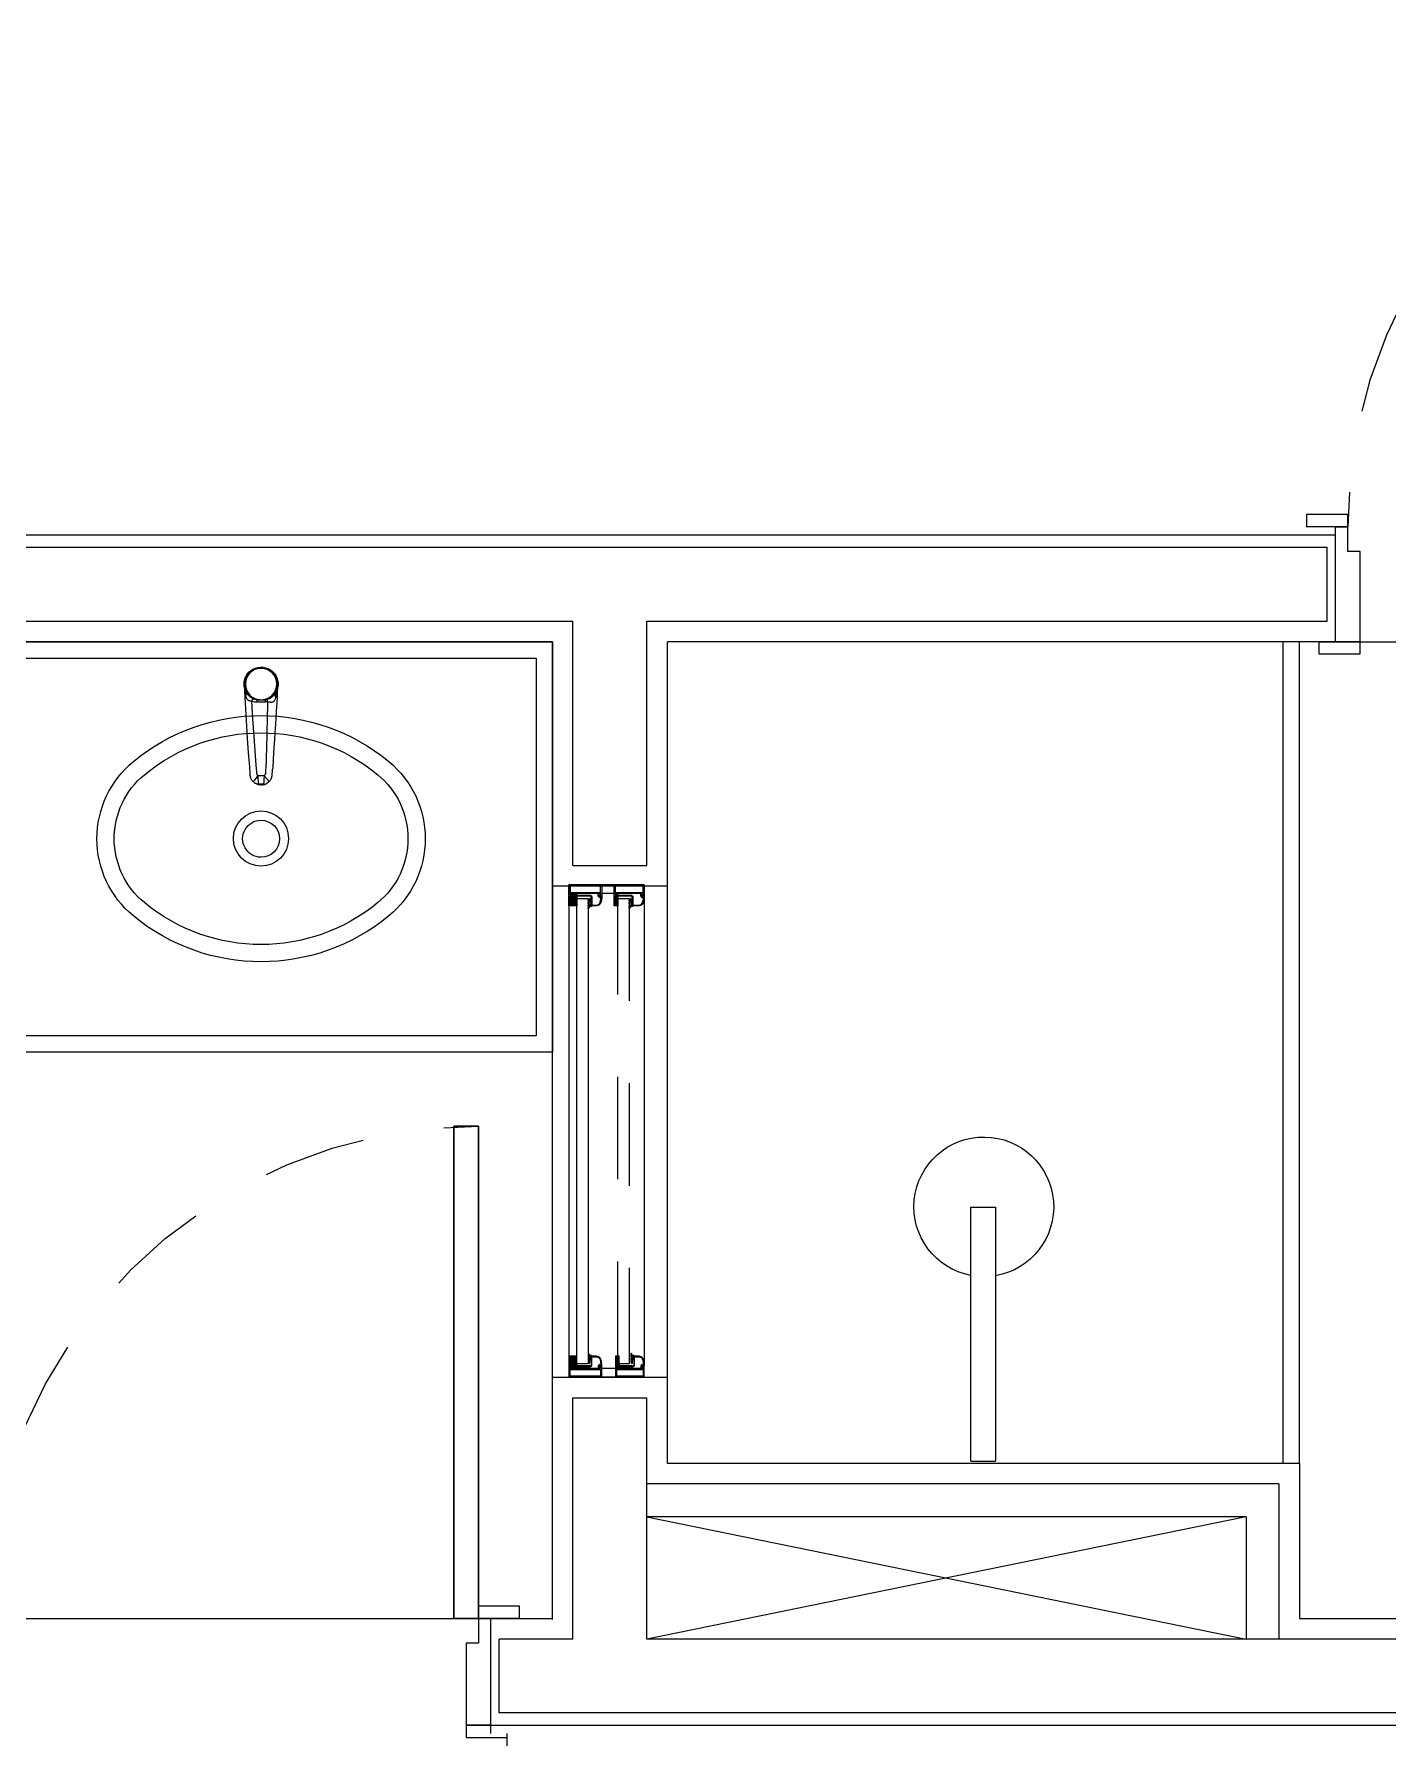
# Model space of a CAD drawing. Header units: millimetres. Extents: x 188.6 to 263.2, y 40.1 to 120.1.
# Drawn here: x 208.372 to 210.021, y 64.259 to 66.344 of the extents above; entities that cross this region are included whole.
import ezdxf

# ---------------------------------------------------------------- set-up
doc = ezdxf.new("R2010")
doc.units = ezdxf.units.MM
doc.linetypes.add('XREF-TIPO$0$HIDDEN', pattern=[0.375, 0.25, -0.125])
doc.linetypes.add('XREF-TIPO$0$HIDDEN2', pattern=[0.1875, 0.125, -0.0625])
doc.layers.add('ARQ', color=8, linetype='Continuous')

# ---------------------------------------------------------------- blocks, each defined once
blk = doc.blocks.new('XREF-TIPO$0$L59_p')
at = {"color": 252}
blk.add_lwpolyline([(0.1556, 0.0941, 0.358974), (-0.1556, 0.0941, 0.471698), (-0.1556, -0.0941, 0.358974), (0.1556, -0.0941, 0.471698)], format="xyb", close=True, dxfattribs=at)
for points in [[(0.1422, 0.0779, 0.358974), (-0.1422, 0.0779, 0.471698), (-0.1422, -0.0779, 0.358974), (0.1422, -0.0779, 0.471698)], [(0, 0.0225, 1), (0, -0.0225, 1)]]:
    blk.add_lwpolyline(points, format="xyb", close=True)
blk.add_lwpolyline([(0.0335, 0, 336.274616), (0.0335, -0.0004)], format="xyb")
blk = doc.blocks.new('XREF-TIPO$0$1198c35_p')
for p, q in [((-0.0114, 0.0111), (-0.0114, 0.0115)), ((-0.0114, 0.0111), (-0.0114, 0.0111)), ((0.0297, 0.0128), (0.0297, 0.0128)), ((0.0297, 0.0126), (0.0297, 0.0127)), ((0.004, -0.0054), (0.004, -0.0073)), ((0.004, -0.0054), (0.0141, -0.0054)), ((0.0141, -0.0073), (0.004, -0.0073)), ((0.0141, -0.0054), (0.0141, -0.0073)), ((0.0054, -0.0974), (0.0128, -0.0974)), ((0.0226, -0.0968), (0.0226, -0.097)), ((0.0061, -0.1075), (0.0121, -0.1075))]:
    blk.add_line(p, q)
for points in [[(-0.0077, -0.0516, 0), (-0.0078, -0.0508, 0), (-0.0078, -0.0496, 0), (-0.0079, -0.0488, 0), (-0.008, -0.0479, 0), (-0.008, -0.0476, 0), (-0.008, -0.0474, 0), (-0.008, -0.0471, 0), (-0.008, -0.0468, 0), (-0.008, -0.0466, 0), (-0.0081, -0.0463, 0), (-0.0082, -0.0435, 0), (-0.0084, -0.0409, 0), (-0.0086, -0.0384, 0), (-0.0087, -0.0361, 0), (-0.0088, -0.0347, 0), (-0.0089, -0.033, 0), (-0.009, -0.0313, 0), (-0.0091, -0.0297, 0), (-0.0092, -0.0281, 0), (-0.0094, -0.0246, 0), (-0.0096, -0.0211, 0), (-0.0098, -0.0177, 0), (-0.01, -0.0141, 0), (-0.0104, -0.0076, 0), (-0.0108, -0.0012, 0), (-0.0111, 0.005, 0), (-0.0114, 0.0111, 0)], [(-0.0088, -0.0025, 0), (-0.0096, 0.0002, 0), (-0.0102, 0.003, 0), (-0.0109, 0.0065, 0), (-0.0112, 0.0086, 0), (-0.0113, 0.0098, 0), (-0.0114, 0.0105, 0), (-0.0114, 0.0108, 0), (-0.0114, 0.0108, 0), (-0.0114, 0.0109, 0), (-0.0114, 0.011, 0), (-0.0114, 0.011, 0), (-0.0114, 0.0111, 0), (-0.0114, 0.0111, 0), (-0.0114, 0.0111, 0), (-0.0114, 0.0111, 0), (-0.0114, 0.0111, 0), (-0.0114, 0.0111, 0)], [(-0.0086, 0.0036, 0), (-0.0081, 0.0025, 0), (-0.0079, 0.0012, 0), (-0.008, -0.0002, 0), (-0.0084, -0.0016, 0), (-0.0088, -0.0025, 0)], [(-0.0086, 0.0036, 0), (-0.0082, 0.0029, 0), (-0.0075, 0.0019, 0), (-0.0067, 0.001, 0), (-0.0058, 0, 0), (-0.0047, -0.0009, 0), (-0.0035, -0.0019, 0), (-0.0023, -0.0027, 0), (-0.0014, -0.0033, 0), (-0.0005, -0.0037, 0), (0.0005, -0.0042, 0), (0.0014, -0.0046, 0)], [(0.0194, -0.0033, 0), (0.0205, -0.0026, 0), (0.022, -0.0016, 0), (0.0233, -0.0004, 0), (0.0242, 0.0004, 0), (0.0251, 0.0013, 0), (0.0257, 0.0022, 0), (0.0264, 0.0031, 0), (0.027, 0.0042, 0), (0.0277, 0.0053, 0)], [(0.0279, 0.0002, 0), (0.0277, -0.0007, 0), (0.0274, -0.0016, 0), (0.0271, -0.0024, 0), (0.0267, -0.0032, 0), (0.0264, -0.0037, 0), (0.026, -0.0042, 0), (0.0258, -0.0045, 0), (0.0255, -0.0047, 0), (0.0252, -0.005, 0), (0.0248, -0.0052, 0), (0.0244, -0.0054, 0), (0.0242, -0.0055, 0), (0.0239, -0.0056, 0), (0.0236, -0.0057, 0), (0.0232, -0.0058, 0), (0.0227, -0.0059, 0), (0.0221, -0.006, 0), (0.0217, -0.006, 0), (0.0213, -0.0061, 0), (0.0209, -0.0062, 0), (0.0208, -0.0063, 0), (0.0206, -0.0063, 0), (0.0204, -0.0064, 0), (0.0203, -0.0065, 0)], [(0.0297, 0.0125, 0), (0.0285, -0.0088, 0), (0.0273, -0.0301, 0), (0.0259, -0.0514, 0), (0.0247, -0.0689, 0), (0.0234, -0.0865, 0), (0.0227, -0.0952, 0), (0.0226, -0.0962, 0), (0.0226, -0.0966, 0), (0.0226, -0.0968, 0)], [(0.0277, 0.0053, 0), (0.0273, 0.0042, 0), (0.0272, 0.0029, 0), (0.0274, 0.0015, 0), (0.0279, 0.0002, 0)], [(0.0297, 0.0125, 0), (0.0297, 0.0125, 0), (0.0297, 0.0125, 0), (0.0297, 0.0125, 0), (0.0297, 0.0125, 0), (0.0297, 0.0125, 0), (0.0297, 0.0125, 0), (0.0297, 0.0125, 0), (0.0297, 0.0124, 0), (0.0297, 0.0124, 0), (0.0297, 0.0123, 0), (0.0296, 0.0123, 0), (0.0296, 0.0121, 0), (0.0296, 0.0112, 0), (0.0295, 0.0103, 0), (0.0291, 0.0066, 0), (0.0285, 0.0029, 0), (0.0279, 0.0002, 0)], [(0.0011, -0.0071, 0), (0.0011, -0.0071, 0), (0.001, -0.0071, 0), (0.0008, -0.0071, 0), (0.0006, -0.0071, 0), (0.0003, -0.0071, 0), (0, -0.0071, 0), (-0.0008, -0.0073, 0), (-0.0016, -0.0074, 0), (-0.0021, -0.0075, 0), (-0.0027, -0.0075, 0), (-0.003, -0.0076, 0), (-0.0034, -0.0076, 0), (-0.0037, -0.0076, 0), (-0.004, -0.0075, 0), (-0.0042, -0.0075, 0), (-0.0045, -0.0074, 0), (-0.0048, -0.0074, 0), (-0.0051, -0.0073, 0), (-0.0055, -0.0071, 0), (-0.0059, -0.0069, 0), (-0.0061, -0.0067, 0), (-0.0064, -0.0066, 0), (-0.0067, -0.0062, 0), (-0.0071, -0.0059, 0), (-0.0074, -0.0055, 0), (-0.0077, -0.0051, 0), (-0.008, -0.0044, 0), (-0.0084, -0.0037, 0), (-0.0086, -0.0031, 0), (-0.0088, -0.0025, 0)], [(0.0011, -0.0071, 0), (0.0012, -0.0103, 0), (0.0013, -0.0136, 0), (0.0014, -0.0172, 0), (0.0015, -0.021, 0), (0.0016, -0.0245, 0), (0.0017, -0.0281, 0), (0.0017, -0.0293, 0), (0.0017, -0.0303, 0), (0.0017, -0.0312, 0), (0.0017, -0.0322, 0), (0.0018, -0.0332, 0), (0.0019, -0.0389, 0), (0.002, -0.0445, 0), (0.002, -0.0456, 0), (0.002, -0.0467, 0), (0.002, -0.0478, 0), (0.0021, -0.049, 0), (0.0021, -0.0501, 0), (0.0021, -0.0512, 0), (0.0021, -0.0523, 0), (0.0022, -0.0534, 0), (0.0023, -0.0572, 0), (0.0024, -0.0609, 0), (0.0025, -0.0645, 0), (0.0026, -0.0679, 0), (0.0027, -0.0708, 0), (0.0028, -0.0735, 0), (0.0028, -0.0742, 0), (0.0028, -0.0749, 0), (0.0029, -0.0756, 0), (0.0029, -0.0763, 0), (0.0029, -0.077, 0), (0.0029, -0.0777, 0), (0.003, -0.0798, 0), (0.0031, -0.0818, 0), (0.0032, -0.0839, 0), (0.0033, -0.0859, 0), (0.0035, -0.0879, 0), (0.0036, -0.0898, 0), (0.0036, -0.0902, 0), (0.0036, -0.0906, 0), (0.0036, -0.091, 0), (0.0037, -0.0914, 0), (0.0037, -0.0917, 0), (0.0037, -0.0921, 0), (0.0037, -0.0925, 0), (0.0038, -0.0929, 0), (0.0038, -0.0933, 0), (0.0038, -0.0936, 0), (0.0038, -0.0939, 0), (0.0039, -0.0942, 0), (0.0039, -0.0944, 0), (0.0039, -0.0946, 0), (0.0039, -0.0948, 0), (0.004, -0.095, 0), (0.004, -0.0952, 0), (0.0041, -0.0953, 0), (0.0041, -0.0955, 0), (0.0042, -0.0956, 0), (0.0043, -0.096, 0), (0.0045, -0.0963, 0), (0.0047, -0.0966, 0), (0.0049, -0.0969, 0), (0.0051, -0.0971, 0), (0.0054, -0.0974, 0)], [(0.0128, -0.0974, 0), (0.0131, -0.0971, 0), (0.0134, -0.0967, 0), (0.0136, -0.0964, 0), (0.0138, -0.096, 0), (0.014, -0.0957, 0), (0.0141, -0.0954, 0), (0.0143, -0.0948, 0), (0.0144, -0.0943, 0), (0.0144, -0.0937, 0), (0.0144, -0.0931, 0), (0.0151, -0.0844, 0), (0.0164, -0.0669, 0), (0.0176, -0.0494, 0), (0.019, -0.028, 0), (0.0203, -0.0065, 0)], [(0.0203, -0.0065, 0), (0.0188, -0.0069, 0), (0.0173, -0.0071, 0), (0.0157, -0.0072, 0), (0.0141, -0.0073, 0)], [(0.0194, -0.0033, 0), (0.0199, -0.0051, 0), (0.0203, -0.0065, 0)], [(-0.0058, -0.0785, 0), (-0.0059, -0.0776, 0), (-0.0059, -0.0772, 0), (-0.006, -0.0767, 0), (-0.006, -0.0762, 0), (-0.006, -0.0756, 0), (-0.0061, -0.0751, 0), (-0.0061, -0.0748, 0), (-0.0061, -0.0745, 0), (-0.0061, -0.0742, 0), (-0.0063, -0.0726, 0), (-0.0064, -0.0709, 0), (-0.0065, -0.0691, 0), (-0.0066, -0.0672, 0), (-0.0068, -0.0652, 0), (-0.0069, -0.0632, 0), (-0.007, -0.0614, 0), (-0.0072, -0.0597, 0), (-0.0073, -0.0579, 0), (-0.0074, -0.0561, 0), (-0.0074, -0.0556, 0), (-0.0075, -0.0551, 0), (-0.0075, -0.0549, 0), (-0.0075, -0.0548, 0), (-0.0075, -0.0547, 0), (-0.0075, -0.0544, 0), (-0.0076, -0.054, 0), (-0.0076, -0.0534, 0), (-0.0076, -0.0527, 0), (-0.0077, -0.0518, 0), (-0.0077, -0.0516, 0)], [(-0.0039, -0.0992, 0), (-0.004, -0.0989, 0), (-0.0041, -0.0984, 0), (-0.0042, -0.0979, 0), (-0.0043, -0.0976, 0), (-0.0043, -0.0975, 0), (-0.0043, -0.0975, 0), (-0.0043, -0.0975, 0), (-0.0043, -0.0974, 0), (-0.0043, -0.0974, 0), (-0.0043, -0.0974, 0), (-0.0043, -0.0974, 0), (-0.0043, -0.0974, 0), (-0.0043, -0.0974, 0), (-0.0043, -0.0974, 0), (-0.0043, -0.0974, 0), (-0.0045, -0.0962, 0), (-0.0045, -0.0954, 0), (-0.0046, -0.0947, 0), (-0.0046, -0.0939, 0), (-0.0047, -0.0932, 0), (-0.0048, -0.0925, 0), (-0.0048, -0.0918, 0), (-0.0049, -0.0913, 0), (-0.0049, -0.0907, 0), (-0.0049, -0.0902, 0), (-0.005, -0.0897, 0)], [(-0.0002, -0.1049, 0), (-0.001, -0.1041, 0), (-0.0018, -0.1032, 0), (-0.0024, -0.1023, 0), (-0.003, -0.1014, 0), (-0.0033, -0.1007, 0), (-0.0036, -0.1001, 0), (-0.0038, -0.0994, 0), (-0.0039, -0.0992, 0)], [(0.0054, -0.0974, 0), (0.005, -0.0977, 0), (0.0047, -0.0981, 0), (0.0043, -0.0985, 0), (0.0039, -0.099, 0), (0.0035, -0.0994, 0), (0.0032, -0.0998, 0), (0.0028, -0.1003, 0), (0.0024, -0.1007, 0), (0.0021, -0.1011, 0), (0.0017, -0.1015, 0), (0.0014, -0.1019, 0), (0.0011, -0.1023, 0), (0.0009, -0.1027, 0), (0.0006, -0.103, 0), (0.0004, -0.1034, 0), (0.0002, -0.1036, 0), (0.0001, -0.1039, 0), (-0.0001, -0.1041, 0), (-0.0002, -0.1043, 0), (-0.0002, -0.1045, 0), (-0.0003, -0.1046, 0), (-0.0003, -0.1048, 0), (-0.0003, -0.1048, 0), (-0.0002, -0.1049, 0)], [(0.0054, -0.0974, 0), (0.0054, -0.0981, 0), (0.0055, -0.0988, 0), (0.0055, -0.0996, 0), (0.0056, -0.1003, 0), (0.0056, -0.101, 0), (0.0057, -0.1016, 0), (0.0057, -0.1023, 0), (0.0057, -0.103, 0), (0.0058, -0.1036, 0), (0.0058, -0.1042, 0), (0.0059, -0.1046, 0), (0.0059, -0.105, 0), (0.0059, -0.1054, 0), (0.0059, -0.1058, 0), (0.006, -0.1063, 0), (0.006, -0.1066, 0), (0.006, -0.1069, 0), (0.0061, -0.1072, 0), (0.0061, -0.1074, 0), (0.0061, -0.1075, 0)], [(0.0121, -0.1075, 0), (0.0121, -0.1074, 0), (0.0121, -0.1072, 0), (0.0121, -0.107, 0), (0.0121, -0.1068, 0), (0.0122, -0.1065, 0), (0.0122, -0.1061, 0), (0.0122, -0.1057, 0), (0.0123, -0.1052, 0), (0.0123, -0.1047, 0), (0.0123, -0.1042, 0), (0.0124, -0.1036, 0), (0.0124, -0.103, 0), (0.0125, -0.1024, 0), (0.0125, -0.102, 0), (0.0125, -0.1013, 0), (0.0126, -0.1005, 0), (0.0126, -0.0998, 0), (0.0127, -0.0991, 0), (0.0127, -0.0986, 0), (0.0127, -0.098, 0), (0.0128, -0.0974, 0)], [(0.0128, -0.0974, 0), (0.0138, -0.0984, 0), (0.0147, -0.0995, 0), (0.0156, -0.1005, 0), (0.0164, -0.1015, 0), (0.0171, -0.1025, 0), (0.0177, -0.1033, 0), (0.0181, -0.1039, 0), (0.0183, -0.1044, 0), (0.0184, -0.1048, 0), (0.0184, -0.1049, 0)], [(0.0222, -0.0989, 0), (0.0222, -0.0989, 0), (0.0219, -0.0997, 0), (0.0215, -0.1006, 0), (0.0211, -0.1014, 0), (0.0206, -0.1024, 0), (0.0199, -0.1033, 0), (0.0192, -0.1041, 0), (0.0184, -0.1049, 0)], [(0.0226, -0.097, 0), (0.0226, -0.097, 0), (0.0225, -0.0975, 0), (0.0224, -0.0979, 0), (0.0223, -0.0984, 0), (0.0222, -0.0989, 0), (0.0222, -0.0989, 0)], [(0.0061, -0.1075, 0), (0.0047, -0.1075, 0), (0.0033, -0.1071, 0), (0.0021, -0.1066, 0), (0.0015, -0.1063, 0)], [(0.0059, -0.1082, 0), (0.0056, -0.1081, 0), (0.005, -0.1079, 0), (0.0045, -0.1078, 0), (0.004, -0.1076, 0), (0.0036, -0.1074, 0), (0.003, -0.1071, 0), (0.0025, -0.1069, 0), (0.0021, -0.1066, 0)], [(0.0061, -0.1075, 0), (0.0064, -0.1077, 0), (0.0069, -0.1079, 0), (0.0072, -0.1081, 0), (0.0074, -0.1081, 0), (0.0077, -0.1082, 0), (0.0078, -0.1082, 0), (0.0079, -0.1083, 0), (0.008, -0.1083, 0), (0.0081, -0.1083, 0)], [(0.0081, -0.1083, 0), (0.0071, -0.1083, 0), (0.007, -0.1083, 0)], [(0.007, -0.1083, 0), (0.008, -0.1084, 0), (0.0088, -0.1085, 0), (0.0095, -0.1084, 0), (0.0103, -0.1084, 0), (0.011, -0.1084, 0)], [(0.0081, -0.1083, 0), (0.0082, -0.1083, 0), (0.0084, -0.1084, 0), (0.0085, -0.1084, 0), (0.0086, -0.1084, 0), (0.0087, -0.1084, 0), (0.0088, -0.1084, 0), (0.0089, -0.1084, 0), (0.0089, -0.1084, 0), (0.0089, -0.1084, 0), (0.009, -0.1084, 0), (0.009, -0.1084, 0), (0.0091, -0.1084, 0), (0.0091, -0.1084, 0), (0.0092, -0.1084, 0), (0.0092, -0.1084, 0), (0.0093, -0.1084, 0), (0.0094, -0.1084, 0), (0.0095, -0.1084, 0), (0.0096, -0.1084, 0), (0.0098, -0.1083, 0), (0.0101, -0.1083, 0)], [(0.0101, -0.1083, 0), (0.0102, -0.1083, 0), (0.0103, -0.1082, 0), (0.0104, -0.1082, 0), (0.0107, -0.1082, 0), (0.0109, -0.1081, 0), (0.0111, -0.108, 0), (0.0114, -0.1079, 0), (0.0116, -0.1078, 0), (0.0121, -0.1075, 0)], [(0.011, -0.1084, 0), (0.0101, -0.1083, 0)], [(0.0121, -0.1075, 0), (0.0135, -0.1075, 0), (0.0148, -0.1071, 0), (0.0161, -0.1066, 0), (0.0166, -0.1063, 0)], [(0.0184, -0.1049, 0), (0.018, -0.1053, 0), (0.0176, -0.1056, 0), (0.0172, -0.1059, 0), (0.0171, -0.106, 0), (0.017, -0.1061, 0), (0.0169, -0.1061, 0), (0.0168, -0.1062, 0), (0.0167, -0.1062, 0), (0.0167, -0.1062, 0), (0.0166, -0.1063, 0), (0.0166, -0.1063, 0), (0.0166, -0.1063, 0), (0.0166, -0.1063, 0)]]:
    blk.add_polyline3d(points)
blk.add_circle((0.0091, 0.0144), 0.0191)
for centre, radius, start, end in [((0.0091, 0.0144), 0.0207, 0, 211.2083), ((0.0091, 0.0144), 0.0204, 284.4666, 255.5334), ((0.0091, 0.0144), 0.0195, 0, 180), ((0.0091, 0.0144), 0.0195, 180, 0), ((0.0091, 0.0144), 0.0195, 180, 270), ((0.0091, 0.0144), 0.0195, 270, 0), ((0.0091, 0.0144), 0.0207, 334.1045, 0), ((-0.568, 0.0551), 0.5726, 353.7595, 354.015), ((0.0039, 0.0193), 0.0265, 264.0406, 270.134), ((0.009, 0.0145), 0.0205, 248.4737, 255.9324), ((0.0092, 0.0145), 0.0205, 284.0619, 300.0027), ((3.0095, 0.1438), 3.0235, 184.2155, 184.4292), ((0.0089, -0.095), 0.0135, 227.2407, 236.8896), ((0.0083, -0.0975), 0.0109, 257.2283, 263.0963), ((0.0098, -0.0976), 0.0109, 276.4456, 282.3614), ((0.0092, -0.0949), 0.0136, 282.4001, 303.0332)]:
    blk.add_arc(centre, radius, start, end)
blk = doc.blocks.new('XREF-TIPO$0$A$C2D591F4F')
at = {"color": 0}
blk.add_blockref('XREF-TIPO$0$L59_p', (0.2, 0.209), dxfattribs=at)
at = {"color": 0, "rotation": 180}
blk.add_blockref('XREF-TIPO$0$1198c35_p', (0.2091, 0.035), dxfattribs=at)
blk = doc.blocks.new('XREF-TIPO$0$A$C281A5909')
at = {"color": 0}
for p, q in [((0.05, 0.755), (0.08, 0.755)), ((0.05, 0.155), (0.05, 0.755)), ((0.08, 0.755), (0.05, 0.755)), ((0.05, 0.755), (0.05, 0.155)), ((0.08, 0.755), (0.08, 0.155)), ((0.08, 0.155), (0.08, 0.755)), ((0.035, 0.015), (0.035, 0.155)), ((0.08, 0.155), (0.05, 0.155)), ((0.05, 0.155), (0.08, 0.155)), ((0.65, 0.155), (0.08, 0.155)), ((0.665, 0.025), (0.665, 0.155))]:
    blk.add_line(p, q, dxfattribs=at)
at = {"color": 0, "lineweight": 13}
for p, q in [((0, 0.155), (0, 0.17)), ((0, 0.17), (0.05, 0.17)), ((0.65, 0.155), (0.65, 0.17)), ((0.65, 0.17), (0.7, 0.17)), ((0.7, 0.17), (0.7, 0.155)), ((0, 0.155), (0.05, 0.155)), ((0.05, 0.155), (0.035, 0.155)), ((0.05, 0.155), (0.05, 0.125)), ((0.665, 0.155), (0.65, 0.155)), ((0.65, 0.125), (0.65, 0.155)), ((0.65, 0.155), (0.7, 0.155)), ((0.05, 0.125), (0.065, 0.125)), ((0.065, 0.125), (0.065, 0.025)), ((0.635, 0.025), (0.635, 0.125)), ((0.635, 0.125), (0.65, 0.125)), ((0.065, 0.025), (0.015, 0.025)), ((0.035, 0.025), (0.065, 0.025)), ((0.065, 0.025), (0.065, 0.01)), ((0.635, 0.025), (0.665, 0.025)), ((0.635, 0.01), (0.635, 0.025)), ((0.685, 0.025), (0.635, 0.025)), ((0.685, 0.025), (0.685, 0.01)), ((0.015, 0), (0.015, 0.015)), ((0.065, 0.01), (0.015, 0.01)), ((0.685, 0.01), (0.635, 0.01))]:
    blk.add_line(p, q, dxfattribs=at)
at = {"color": 0, "linetype": 'XREF-TIPO$0$HIDDEN2'}
blk.add_arc((0.05, 0.155), 0.6, 0, 90, dxfattribs=at)
blk = doc.blocks.new('XREF-TIPO$0$CHUVEIRO')
at = {"color": 0}
for p, q in [((216.39, 104.5817), (216.39, 104.8912)), ((216.39, 104.8912), (216.42, 104.8912)), ((216.42, 104.8912), (216.42, 104.5817)), ((216.39, 104.5817), (216.42, 104.5817))]:
    blk.add_line(p, q, dxfattribs=at)
at = {"color": 0, "extrusion": (0, 0, -1)}
blk.add_ellipse((216.4058, 104.8916), major_axis=(-0.0851, 0), ratio=1, start_param=4.898771, end_param=10.827741, dxfattribs=at)
blk = doc.blocks.new('XREF-TIPO$0$Z$W@#1289')
h = blk.add_hatch()
h.set_pattern_fill('ANSI31', color=0, scale=0.0003, style=0)
h.paths.add_polyline_path([(-0.0352, 0.0907), (-0.0242, 0.0907), (-0.0242, 0.0824), (-0.0334, 0.0824), (-0.0352, 0.0824)])
h = blk.add_hatch()
h.set_pattern_fill('ANSI31', color=0, scale=0.0003, style=0)
h.paths.add_polyline_path([(0.5352, 0.0824), (0.5352, 0.0907), (0.5242, 0.0907), (0.5242, 0.0824)])
h = blk.add_hatch()
h.set_pattern_fill('ANSI31', color=0, scale=0.0003, style=0)
h.paths.add_polyline_path([(-0.0352, 0.0324), (-0.0352, 0.0357), (-0.0242, 0.0357), (-0.0242, 0.0324), (-0.0255, 0.0324)])
h = blk.add_hatch()
h.set_pattern_fill('ANSI31', color=0, scale=0.0003, style=0)
h.paths.add_polyline_path([(0.5242, 0.0305), (0.5242, 0.0338), (0.5352, 0.0338), (0.5352, 0.0305), (0.5338, 0.0305)])
at = {"color": 0}
for p, q in [((-0.05, 0), (-0.05, 0.0919)), ((-0.0242, 0.0919), (0.5242, 0.0919)), ((-0.0392, 0.0369), (-0.0392, 0.0519)), ((0.5392, 0.035), (0.5392, 0.0519)), ((0.55, 0.035), (0.55, 0.0519)), ((-0.0392, 0), (-0.0392, 0.0353)), ((-0.0392, 0), (0.5356, 0))]:
    blk.add_line(p, q, dxfattribs=at)
for points in [[(-0.0242, 0.0919), (-0.05, 0.0919), (-0.05, 0.0519), (-0.0356, 0.0519, 0.446841), (-0.0352, 0.0523), (-0.0352, 0.0526, 0.480957), (-0.0357, 0.0531), (-0.0362, 0.0531), (-0.0362, 0.0547, 0.329606), (-0.0365, 0.0551), (-0.0367, 0.0552), (-0.0371, 0.0552), (-0.0373, 0.0549), (-0.0373, 0.0535, -0.409991), (-0.0377, 0.0531), (-0.0388, 0.0531, -0.414214), (-0.0392, 0.0535), (-0.0392, 0.0903, -0.414214), (-0.0388, 0.0907), (-0.0377, 0.0907, -0.414214), (-0.0373, 0.0903), (-0.0373, 0.0833, 0.414214), (-0.0369, 0.0829), (-0.0366, 0.0829, 0.414214), (-0.0362, 0.0833), (-0.0362, 0.0903, -0.414214), (-0.0358, 0.0907), (-0.0242, 0.0907), (-0.0242, 0.0919)], [(0.5242, 0.0919), (0.55, 0.0919), (0.55, 0.0519), (0.5356, 0.0519, -0.446841), (0.5352, 0.0523), (0.5352, 0.0526, -0.480957), (0.5357, 0.0531), (0.5362, 0.0531), (0.5362, 0.0547, -0.329606), (0.5365, 0.0551), (0.5367, 0.0552), (0.5371, 0.0552), (0.5373, 0.0549), (0.5373, 0.0535, 0.409991), (0.5377, 0.0531), (0.5388, 0.0531, 0.414214), (0.5392, 0.0535), (0.5392, 0.0903, 0.414214), (0.5388, 0.0907), (0.5377, 0.0907, 0.414214), (0.5373, 0.0903), (0.5373, 0.0833, -0.414214), (0.5369, 0.0829), (0.5366, 0.0829, -0.414214), (0.5362, 0.0833), (0.5362, 0.0903, 0.414214), (0.5358, 0.0907), (0.5242, 0.0907), (0.5242, 0.0919)], [(-0.0242, 0.0369), (-0.05, 0.0369), (-0.05, 0), (-0.0356, 0, 0.446841), (-0.0352, 0.0004), (-0.0352, 0.0007, 0.480957), (-0.0357, 0.0012), (-0.0362, 0.0012), (-0.0362, 0.0028, 0.329606), (-0.0365, 0.0032), (-0.0367, 0.0033), (-0.0371, 0.0033), (-0.0373, 0.003), (-0.0373, 0.0016, -0.409991), (-0.0377, 0.0012), (-0.0388, 0.0012, -0.414214), (-0.0392, 0.0016), (-0.0392, 0.0353, -0.414214), (-0.0388, 0.0357), (-0.0377, 0.0357, -0.414214), (-0.0373, 0.0353), (-0.0373, 0.0333, 0.414214), (-0.0369, 0.0329), (-0.0366, 0.0329, 0.414214), (-0.0362, 0.0333), (-0.0362, 0.0353, -0.414214), (-0.0358, 0.0357), (-0.0242, 0.0357), (-0.0242, 0.0369)], [(0.5242, 0.035), (0.55, 0.035), (0.55, 0), (0.5356, 0, -0.446841), (0.5352, 0.0004), (0.5352, 0.0007, -0.480957), (0.5357, 0.0012), (0.5362, 0.0012), (0.5362, 0.0028, -0.329606), (0.5365, 0.0032), (0.5367, 0.0033), (0.5371, 0.0033), (0.5373, 0.003), (0.5373, 0.0016, 0.409991), (0.5377, 0.0012), (0.5388, 0.0012, 0.414214), (0.5392, 0.0016), (0.5392, 0.0334, 0.414214), (0.5388, 0.0338), (0.5377, 0.0338, 0.414214), (0.5373, 0.0334), (0.5373, 0.0314, -0.414214), (0.5369, 0.031), (0.5366, 0.031, -0.414214), (0.5362, 0.0314), (0.5362, 0.0334, 0.414214), (0.5358, 0.0338), (0.5242, 0.0338), (0.5242, 0.035)]]:
    blk.add_lwpolyline(points, format="xyb", dxfattribs=at)
for points in [[(-0.0489, 0.0907), (-0.0403, 0.0907), (-0.0403, 0.0532), (-0.0489, 0.0532), (-0.0489, 0.0907)], [(-0.0486, 0.0904), (-0.0406, 0.0904), (-0.0406, 0.0535), (-0.0486, 0.0535)], [(-0.0242, 0.0907), (-0.0352, 0.0907), (-0.0352, 0.0824), (-0.0242, 0.0824)], [(0.5242, 0.0907), (0.5352, 0.0907), (0.5352, 0.0824), (0.5242, 0.0824)], [(0.5489, 0.0907), (0.5403, 0.0907), (0.5403, 0.0532), (0.5489, 0.0532), (0.5489, 0.0907)], [(0.5486, 0.0904), (0.5406, 0.0904), (0.5406, 0.0535), (0.5486, 0.0535)], [(-0.0334, 0.0684), (0.5338, 0.0684), (0.5338, 0.0824), (-0.0334, 0.0824)], [(-0.0489, 0.0357), (-0.0403, 0.0357), (-0.0403, 0.0013), (-0.0489, 0.0013), (-0.0489, 0.0357)], [(-0.0486, 0.0354), (-0.0406, 0.0354), (-0.0406, 0.0016), (-0.0486, 0.0016)], [(-0.0242, 0.0357), (-0.0352, 0.0357), (-0.0352, 0.0324), (-0.0242, 0.0324)], [(0.5242, 0.0338), (0.5352, 0.0338), (0.5352, 0.0305), (0.5242, 0.0305)], [(0.5489, 0.0338), (0.5403, 0.0338), (0.5403, 0.0013), (0.5489, 0.0013), (0.5489, 0.0338)], [(0.5486, 0.0335), (0.5406, 0.0335), (0.5406, 0.0016), (0.5486, 0.0016)]]:
    blk.add_lwpolyline(points, close=True, dxfattribs=at)
for points in [[(-0.0242, 0.0581), (-0.0242, 0.0654), (-0.0243, 0.0656), (-0.0246, 0.0658), (-0.0248, 0.0658), (-0.0251, 0.0656), (-0.0252, 0.0654), (-0.0252, 0.0648), (-0.0352, 0.0648), (-0.0359, 0.065), (-0.0362, 0.0658), (-0.0362, 0.0818), (-0.0365, 0.0825), (-0.0376, 0.0829), (-0.0378, 0.0834), (-0.0375, 0.0835), (-0.0374, 0.0838), (-0.0376, 0.0892), (-0.038, 0.0894), (-0.0383, 0.0894), (-0.0387, 0.0892), (-0.0388, 0.0839), (-0.0388, 0.0834), (-0.0383, 0.0822), (-0.0372, 0.0818), (-0.0372, 0.0658), (-0.0366, 0.0643), (-0.0352, 0.0638), (-0.0256, 0.0638), (-0.0253, 0.0636), (-0.0252, 0.0634), (-0.0252, 0.0581), (-0.0259, 0.0558), (-0.0276, 0.0544), (-0.0307, 0.0534), (-0.0338, 0.0529), (-0.0341, 0.053), (-0.0342, 0.0533), (-0.0342, 0.0539), (-0.0345, 0.0548), (-0.0352, 0.0556), (-0.0361, 0.0561), (-0.0364, 0.0562), (-0.0366, 0.0563), (-0.0384, 0.0563), (-0.0387, 0.0561), (-0.0388, 0.0557), (-0.0386, 0.0554), (-0.0378, 0.055), (-0.0376, 0.055), (-0.0374, 0.055), (-0.037, 0.0553), (-0.0366, 0.0553), (-0.0358, 0.0548), (-0.0356, 0.0545), (-0.0356, 0.0542), (-0.0362, 0.0539), (-0.0362, 0.0536), (-0.0361, 0.0534), (-0.0358, 0.0533), (-0.0352, 0.0533), (-0.0352, 0.0523), (-0.0351, 0.052), (-0.0348, 0.0519), (-0.0309, 0.0523), (-0.0272, 0.0535), (-0.025, 0.0553), (-0.0242, 0.0581)], [(0.5242, 0.0581), (0.5242, 0.0654), (0.5243, 0.0656), (0.5246, 0.0658), (0.5248, 0.0658), (0.5251, 0.0656), (0.5252, 0.0654), (0.5252, 0.0648), (0.5352, 0.0648), (0.5359, 0.065), (0.5362, 0.0658), (0.5362, 0.0818), (0.5365, 0.0825), (0.5376, 0.0829), (0.5378, 0.0834), (0.5375, 0.0835), (0.5374, 0.0838), (0.5376, 0.0892), (0.538, 0.0894), (0.5383, 0.0894), (0.5387, 0.0892), (0.5388, 0.0839), (0.5388, 0.0834), (0.5383, 0.0822), (0.5372, 0.0818), (0.5372, 0.0658), (0.5366, 0.0643), (0.5352, 0.0638), (0.5256, 0.0638), (0.5253, 0.0636), (0.5252, 0.0634), (0.5252, 0.0581), (0.5259, 0.0558), (0.5276, 0.0544), (0.5307, 0.0534), (0.5338, 0.0529), (0.5341, 0.053), (0.5342, 0.0533), (0.5342, 0.0539), (0.5345, 0.0548), (0.5352, 0.0556), (0.5361, 0.0561), (0.5364, 0.0562), (0.5366, 0.0563), (0.5384, 0.0563), (0.5387, 0.0561), (0.5388, 0.0557), (0.5386, 0.0554), (0.5378, 0.055), (0.5376, 0.055), (0.5374, 0.055), (0.537, 0.0553), (0.5366, 0.0553), (0.5358, 0.0548), (0.5356, 0.0545), (0.5356, 0.0542), (0.5362, 0.0539), (0.5362, 0.0536), (0.5361, 0.0534), (0.5358, 0.0533), (0.5352, 0.0533), (0.5352, 0.0523), (0.5351, 0.052), (0.5348, 0.0519), (0.5309, 0.0523), (0.5272, 0.0535), (0.525, 0.0553), (0.5242, 0.0581)], [(-0.0316, 0.0673), (-0.031, 0.0675), (-0.0303, 0.0676), (-0.0301, 0.0677), (-0.03, 0.068), (-0.0302, 0.0683), (-0.0311, 0.0683), (-0.0321, 0.068), (-0.033, 0.0674), (-0.0331, 0.0672), (-0.0331, 0.067), (-0.0328, 0.0664), (-0.0321, 0.0662), (-0.0291, 0.0662), (-0.0289, 0.0661), (-0.0289, 0.066), (-0.0289, 0.0659), (-0.0288, 0.0658), (-0.0287, 0.0657), (-0.0259, 0.0657), (-0.0257, 0.0658), (-0.0257, 0.0659), (-0.0257, 0.066), (-0.0256, 0.0661), (-0.0255, 0.0662), (-0.0244, 0.0662), (-0.0242, 0.0662), (-0.0242, 0.066), (-0.0242, 0.0646), (-0.0241, 0.0643), (-0.0238, 0.0642), (-0.0236, 0.0643), (-0.0234, 0.0645), (-0.0229, 0.0664), (-0.0223, 0.0672), (-0.0211, 0.0676), (-0.021, 0.0678), (-0.021, 0.0682), (-0.0212, 0.0683), (-0.0224, 0.0683), (-0.0231, 0.0681), (-0.0237, 0.0674), (-0.0237, 0.0674), (-0.0239, 0.0673), (-0.0252, 0.0673), (-0.0245, 0.0675), (-0.0239, 0.0676), (-0.0236, 0.0677), (-0.0235, 0.068), (-0.0235, 0.0682), (-0.0236, 0.0683), (-0.0247, 0.0683), (-0.0257, 0.0679), (-0.0265, 0.0674), (-0.0266, 0.0673), (-0.0268, 0.0673), (-0.0286, 0.0673), (-0.0279, 0.0675), (-0.0272, 0.0676), (-0.0269, 0.0677), (-0.0268, 0.068), (-0.0269, 0.0683), (-0.0281, 0.0683), (-0.0291, 0.068), (-0.0299, 0.0674), (-0.03, 0.0673), (-0.0302, 0.0673), (-0.0316, 0.0673)], [(0.5316, 0.0673), (0.531, 0.0675), (0.5303, 0.0676), (0.5301, 0.0677), (0.53, 0.068), (0.5302, 0.0683), (0.5311, 0.0683), (0.5321, 0.068), (0.533, 0.0674), (0.5331, 0.0672), (0.5331, 0.067), (0.5328, 0.0664), (0.5321, 0.0662), (0.5291, 0.0662), (0.5289, 0.0661), (0.5289, 0.066), (0.5289, 0.0659), (0.5288, 0.0658), (0.5287, 0.0657), (0.5259, 0.0657), (0.5257, 0.0658), (0.5257, 0.0659), (0.5257, 0.066), (0.5256, 0.0661), (0.5255, 0.0662), (0.5244, 0.0662), (0.5242, 0.0662), (0.5242, 0.066), (0.5242, 0.0646), (0.5241, 0.0643), (0.5238, 0.0642), (0.5236, 0.0643), (0.5234, 0.0645), (0.5229, 0.0664), (0.5223, 0.0672), (0.5211, 0.0676), (0.521, 0.0678), (0.521, 0.0682), (0.5212, 0.0683), (0.5224, 0.0683), (0.5231, 0.0681), (0.5237, 0.0674), (0.5237, 0.0674), (0.5239, 0.0673), (0.5252, 0.0673), (0.5245, 0.0675), (0.5239, 0.0676), (0.5236, 0.0677), (0.5235, 0.068), (0.5235, 0.0682), (0.5236, 0.0683), (0.5247, 0.0683), (0.5257, 0.0679), (0.5265, 0.0674), (0.5266, 0.0673), (0.5268, 0.0673), (0.5286, 0.0673), (0.5279, 0.0675), (0.5272, 0.0676), (0.5269, 0.0677), (0.5268, 0.068), (0.5269, 0.0683), (0.5281, 0.0683), (0.5291, 0.068), (0.5299, 0.0674), (0.53, 0.0673), (0.5302, 0.0673), (0.5316, 0.0673)], [(-0.0242, 0.0062), (-0.0242, 0.0154), (-0.0243, 0.0156), (-0.0246, 0.0158), (-0.0248, 0.0158), (-0.0251, 0.0156), (-0.0252, 0.0154), (-0.0252, 0.0148), (-0.0352, 0.0148), (-0.0359, 0.015), (-0.0362, 0.0158), (-0.0362, 0.0318), (-0.0365, 0.0325), (-0.0376, 0.0329), (-0.0378, 0.0334), (-0.0375, 0.0335), (-0.0374, 0.0338), (-0.0376, 0.0342), (-0.038, 0.0344), (-0.0383, 0.0344), (-0.0387, 0.0342), (-0.0388, 0.0339), (-0.0388, 0.0334), (-0.0383, 0.0322), (-0.0372, 0.0318), (-0.0372, 0.0158), (-0.0366, 0.0143), (-0.0352, 0.0138), (-0.0256, 0.0138), (-0.0253, 0.0136), (-0.0252, 0.0134), (-0.0252, 0.0062), (-0.0259, 0.0039), (-0.0276, 0.0025), (-0.0307, 0.0015), (-0.0338, 0.001), (-0.034, 0.0011), (-0.0342, 0.0014), (-0.0342, 0.002), (-0.0345, 0.0029), (-0.0352, 0.0037), (-0.0361, 0.0042), (-0.0364, 0.0043), (-0.0366, 0.0044), (-0.0384, 0.0044), (-0.0387, 0.0042), (-0.0388, 0.0038), (-0.0386, 0.0035), (-0.0378, 0.0031), (-0.0376, 0.0031), (-0.0374, 0.0031), (-0.037, 0.0034), (-0.0366, 0.0034), (-0.0358, 0.0029), (-0.0356, 0.0026), (-0.0356, 0.0023), (-0.0362, 0.002), (-0.0362, 0.0017), (-0.0361, 0.0015), (-0.0358, 0.0013), (-0.0352, 0.0013), (-0.0352, 0.0004), (-0.0351, 0.0001), (-0.0348, 0), (-0.0309, 0.0004), (-0.0272, 0.0016), (-0.025, 0.0034), (-0.0242, 0.0062)], [(0.5242, 0.0062), (0.5242, 0.0135), (0.5243, 0.0137), (0.5246, 0.0139), (0.5248, 0.0139), (0.5251, 0.0137), (0.5252, 0.0135), (0.5252, 0.0129), (0.5352, 0.0129), (0.5359, 0.0131), (0.5362, 0.0139), (0.5362, 0.0299), (0.5365, 0.0306), (0.5376, 0.031), (0.5378, 0.0315), (0.5375, 0.0316), (0.5374, 0.0319), (0.5376, 0.0323), (0.538, 0.0325), (0.5383, 0.0325), (0.5387, 0.0323), (0.5388, 0.032), (0.5388, 0.0315), (0.5383, 0.0303), (0.5372, 0.0299), (0.5372, 0.0139), (0.5366, 0.0124), (0.5352, 0.0119), (0.5256, 0.0119), (0.5253, 0.0117), (0.5252, 0.0115), (0.5252, 0.0062), (0.5259, 0.0039), (0.5276, 0.0025), (0.5307, 0.0015), (0.5338, 0.001), (0.5341, 0.0011), (0.5342, 0.0014), (0.5342, 0.002), (0.5345, 0.0029), (0.5352, 0.0037), (0.5361, 0.0042), (0.5364, 0.0043), (0.5366, 0.0044), (0.5384, 0.0044), (0.5387, 0.0042), (0.5388, 0.0038), (0.5386, 0.0035), (0.5378, 0.0031), (0.5376, 0.0031), (0.5374, 0.0031), (0.537, 0.0034), (0.5366, 0.0034), (0.5358, 0.0029), (0.5356, 0.0026), (0.5356, 0.0023), (0.5362, 0.002), (0.5362, 0.0017), (0.5361, 0.0015), (0.5358, 0.0013), (0.5352, 0.0013), (0.5352, 0.0004), (0.5351, 0.0001), (0.5348, 0), (0.5309, 0.0004), (0.5272, 0.0016), (0.525, 0.0034), (0.5242, 0.0062)], [(-0.0316, 0.0173), (-0.031, 0.0175), (-0.0303, 0.0176), (-0.0301, 0.0177), (-0.03, 0.018), (-0.0302, 0.0183), (-0.0311, 0.0183), (-0.0321, 0.018), (-0.033, 0.0174), (-0.0331, 0.0172), (-0.0331, 0.017), (-0.0328, 0.0164), (-0.0321, 0.0162), (-0.029, 0.0162), (-0.0289, 0.0161), (-0.0288, 0.016), (-0.0288, 0.0159), (-0.0288, 0.0158), (-0.0286, 0.0157), (-0.0258, 0.0157), (-0.0257, 0.0158), (-0.0256, 0.0159), (-0.0256, 0.016), (-0.0256, 0.0161), (-0.0254, 0.0162), (-0.0244, 0.0162), (-0.0242, 0.0162), (-0.0242, 0.016), (-0.0242, 0.0146), (-0.0241, 0.0143), (-0.0238, 0.0142), (-0.0236, 0.0143), (-0.0234, 0.0145), (-0.0229, 0.0164), (-0.0223, 0.0172), (-0.0211, 0.0176), (-0.021, 0.0178), (-0.021, 0.0182), (-0.0212, 0.0183), (-0.0224, 0.0183), (-0.0231, 0.0181), (-0.0237, 0.0174), (-0.0237, 0.0174), (-0.0239, 0.0173), (-0.0252, 0.0173), (-0.0245, 0.0175), (-0.0239, 0.0176), (-0.0236, 0.0177), (-0.0235, 0.018), (-0.0235, 0.0182), (-0.0236, 0.0183), (-0.0247, 0.0183), (-0.0257, 0.0179), (-0.0265, 0.0174), (-0.0266, 0.0173), (-0.0268, 0.0173), (-0.0286, 0.0173), (-0.0279, 0.0175), (-0.0272, 0.0176), (-0.0269, 0.0177), (-0.0268, 0.018), (-0.0269, 0.0183), (-0.0281, 0.0183), (-0.0291, 0.018), (-0.0299, 0.0174), (-0.03, 0.0173), (-0.0302, 0.0173), (-0.0316, 0.0173)], [(0.5316, 0.0154), (0.531, 0.0156), (0.5303, 0.0157), (0.5301, 0.0158), (0.53, 0.0161), (0.5302, 0.0164), (0.5311, 0.0164), (0.5321, 0.0161), (0.533, 0.0155), (0.5331, 0.0153), (0.5331, 0.0151), (0.5328, 0.0145), (0.5321, 0.0143), (0.529, 0.0143), (0.5289, 0.0142), (0.5288, 0.0141), (0.5288, 0.014), (0.5288, 0.0139), (0.5286, 0.0138), (0.5258, 0.0138), (0.5257, 0.0139), (0.5256, 0.014), (0.5256, 0.0141), (0.5256, 0.0142), (0.5254, 0.0143), (0.5244, 0.0143), (0.5242, 0.0142), (0.5242, 0.0141), (0.5242, 0.0127), (0.5241, 0.0124), (0.5238, 0.0123), (0.5236, 0.0124), (0.5234, 0.0126), (0.5229, 0.0145), (0.5223, 0.0153), (0.5211, 0.0157), (0.521, 0.0159), (0.521, 0.0162), (0.5212, 0.0164), (0.5224, 0.0164), (0.5231, 0.0161), (0.5237, 0.0155), (0.5237, 0.0155), (0.5239, 0.0154), (0.5252, 0.0154), (0.5245, 0.0156), (0.5239, 0.0157), (0.5236, 0.0158), (0.5235, 0.0161), (0.5235, 0.0163), (0.5236, 0.0164), (0.5247, 0.0164), (0.5257, 0.016), (0.5265, 0.0155), (0.5266, 0.0154), (0.5268, 0.0154), (0.5286, 0.0154), (0.5279, 0.0156), (0.5272, 0.0157), (0.5269, 0.0158), (0.5268, 0.0161), (0.5269, 0.0164), (0.5281, 0.0164), (0.5291, 0.0161), (0.5299, 0.0155), (0.53, 0.0154), (0.5302, 0.0154), (0.5316, 0.0154)]]:
    blk.add_lwpolyline(points, dxfattribs=at)
at = {"color": 0, "linetype": 'XREF-TIPO$0$HIDDEN', "ltscale": 0.5}
blk.add_lwpolyline([(-0.0334, 0.0184), (0.5338, 0.0184), (0.5338, 0.0324), (-0.0334, 0.0324)], close=True, dxfattribs=at)

msp = doc.modelspace()

# ---------------------------------------------------------------- linework, layer by layer
at = {"layer": 'ARQ', "lineweight": 13}
for p, q in [((209.972, 65.7595), (209.922, 65.7595)), ((209.922, 65.7595), (209.922, 65.7445)), ((209.972, 65.7595), (209.922, 65.7595)), ((209.922, 65.7595), (209.922, 65.7445)), ((209.972, 65.7445), (209.922, 65.7445)), ((209.972, 65.7445), (209.922, 65.7445)), ((209.957, 65.7445), (209.972, 65.7445)), ((209.957, 65.7445), (209.972, 65.7445)), ((209.972, 65.7445), (209.972, 65.7595)), ((209.972, 65.7445), (209.972, 65.7595)), ((209.972, 65.7145), (209.972, 65.7445)), ((209.972, 65.7145), (209.972, 65.7445)), ((209.987, 65.7145), (209.972, 65.7145)), ((209.987, 65.7145), (209.972, 65.7145)), ((209.987, 65.6045), (209.987, 65.7145)), ((209.987, 65.6045), (209.987, 65.7145)), ((209.937, 65.6045), (209.937, 65.5895)), ((209.937, 65.6045), (209.987, 65.6045)), ((209.937, 65.6045), (209.937, 65.5895)), ((209.937, 65.6045), (209.987, 65.6045)), ((209.987, 65.6045), (209.957, 65.6045)), ((209.987, 65.6045), (209.957, 65.6045)), ((209.987, 65.5895), (209.987, 65.6045)), ((209.987, 65.5895), (209.987, 65.6045)), ((209.937, 65.5895), (209.987, 65.5895)), ((209.937, 65.5895), (209.987, 65.5895))]:
    msp.add_line(p, q, dxfattribs=at)
at = {"layer": 'ARQ'}
for p, q in [((209.957, 65.6045), (209.957, 65.7445)), ((209.957, 65.6045), (209.957, 65.7445)), ((207.6482, 65.7195), (209.947, 65.7195)), ((207.6482, 65.7195), (209.947, 65.7195)), ((207.6632, 65.7345), (209.957, 65.7345)), ((207.6632, 65.7345), (209.957, 65.7345)), ((209.947, 65.6295), (209.947, 65.7195)), ((209.947, 65.6295), (209.947, 65.7195)), ((209.957, 65.6045), (209.957, 65.7345)), ((209.957, 65.6045), (209.957, 65.7345)), ((207.5582, 65.6295), (209.0282, 65.6295)), ((207.5582, 65.6295), (209.0282, 65.6295)), ((209.0282, 65.332), (209.0282, 65.6295)), ((209.0282, 65.332), (209.0282, 65.6295)), ((209.1182, 65.332), (209.1182, 65.6295)), ((209.1182, 65.6295), (209.947, 65.6295)), ((209.1182, 65.332), (209.1182, 65.6295)), ((209.1182, 65.6295), (209.947, 65.6295)), ((209.0032, 65.6045), (207.5332, 65.6045)), ((209.0032, 65.6045), (207.5332, 65.6045)), ((209.0032, 65.307), (209.0032, 65.6045)), ((209.0032, 65.307), (209.0032, 65.6045)), ((209.0032, 64.4134), (209.0032, 65.6034)), ((209.0032, 64.4134), (209.0032, 65.6034)), ((209.1432, 65.307), (209.1432, 65.6045)), ((209.957, 65.6045), (209.1432, 65.6045)), ((209.1432, 65.307), (209.1432, 65.6045)), ((209.957, 65.6045), (209.1432, 65.6045)), ((209.1432, 64.6034), (209.1432, 65.6034)), ((209.1432, 64.6034), (209.1432, 65.6034)), ((209.8932, 64.6034), (209.8932, 65.6034)), ((209.8932, 64.6034), (209.8932, 65.6034)), ((209.9132, 64.6034), (209.9132, 65.6034)), ((209.9132, 64.6034), (209.9132, 65.6034)), ((209.987, 65.6045), (210.557, 65.6045)), ((209.987, 65.6045), (210.557, 65.6045)), ((209.0282, 65.332), (209.1182, 65.332)), ((209.0282, 65.332), (209.1182, 65.332)), ((209.0032, 65.307), (209.1432, 65.307)), ((209.0032, 65.307), (209.1432, 65.307)), ((209.0032, 64.4145), (209.0032, 64.7084)), ((209.0032, 64.7084), (209.1432, 64.7084)), ((209.0032, 64.4145), (209.0032, 64.7084)), ((209.0032, 64.7084), (209.1432, 64.7084)), ((209.1432, 64.6034), (209.1432, 64.7084)), ((209.1432, 64.6034), (209.1432, 64.7084)), ((209.0282, 64.3895), (209.0282, 64.6834)), ((209.0282, 64.6834), (209.1182, 64.6834)), ((209.0282, 64.3895), (209.0282, 64.6834)), ((209.0282, 64.6834), (209.1182, 64.6834)), ((209.1182, 64.3895), (209.1182, 64.6834)), ((209.1182, 64.3895), (209.1182, 64.6834)), ((209.9132, 64.6034), (209.1432, 64.6034)), ((209.9132, 64.6034), (209.1432, 64.6034)), ((209.9132, 64.6034), (209.9132, 64.4145)), ((209.9132, 64.6034), (209.9132, 64.4145)), ((209.8882, 64.5784), (209.1182, 64.5784)), ((209.8882, 64.5784), (209.1182, 64.5784)), ((209.8882, 64.5784), (209.8882, 64.3895)), ((209.8882, 64.5784), (209.8882, 64.3895)), ((209.1182, 64.5384), (209.8482, 64.3895)), ((209.8482, 64.5384), (209.1182, 64.3895)), ((209.8482, 64.5384), (209.1182, 64.5384)), ((209.1182, 64.5384), (209.8482, 64.3895)), ((209.8482, 64.5384), (209.1182, 64.3895)), ((209.8482, 64.5384), (209.1182, 64.5384)), ((209.8482, 64.5384), (209.8482, 64.3895)), ((209.8482, 64.5384), (209.8482, 64.3895)), ((208.9282, 64.2845), (208.9282, 64.4145)), ((208.9282, 64.4145), (209.0032, 64.4145)), ((208.9282, 64.2845), (208.9282, 64.4145)), ((208.9282, 64.4145), (209.0032, 64.4145)), ((209.9132, 64.4145), (211.2932, 64.4145)), ((209.9132, 64.4145), (211.2932, 64.4145)), ((208.9382, 64.2995), (208.9382, 64.3895)), ((209.0282, 64.3895), (208.9382, 64.3895)), ((208.9382, 64.2995), (208.9382, 64.3895)), ((209.0282, 64.3895), (208.9382, 64.3895)), ((211.3182, 64.3895), (209.1182, 64.3895)), ((211.3182, 64.3895), (209.1182, 64.3895)), ((208.9282, 64.2845), (211.3032, 64.2845)), ((208.9282, 64.2845), (211.3032, 64.2845)), ((211.3182, 64.2995), (208.9382, 64.2995)), ((211.3182, 64.2995), (208.9382, 64.2995))]:
    msp.add_line(p, q, dxfattribs=at)
msp.add_lwpolyline([(209.0032, 65.1045), (207.8832, 65.1045), (207.7332, 65.3045), (207.5632, 65.3045), (207.5632, 65.6045), (209.0032, 65.6045), (209.0032, 65.1045)], dxfattribs=at)
msp.add_lwpolyline([(209.0032, 65.1045), (207.8832, 65.1045), (207.7332, 65.3045), (207.5632, 65.3045), (207.5632, 65.6045), (209.0032, 65.6045), (209.0032, 65.1045)], dxfattribs=at)
msp.add_lwpolyline([(208.9832, 65.1245), (207.8915, 65.1245), (207.7415, 65.3245), (207.5832, 65.3245), (207.5832, 65.5845), (208.9832, 65.5845)], close=True, dxfattribs=at)
msp.add_lwpolyline([(208.9832, 65.1245), (207.8915, 65.1245), (207.7415, 65.3245), (207.5832, 65.3245), (207.5832, 65.5845), (208.9832, 65.5845)], close=True, dxfattribs=at)
at = {"layer": 'ARQ', "linetype": 'XREF-TIPO$0$HIDDEN2'}
msp.add_arc((210.572, 65.7445), 0.6, 90, 180, dxfattribs=at)
msp.add_arc((210.572, 65.7445), 0.6, 90, 180, dxfattribs=at)

# ---------------------------------------------------------------- block references
at = {"layer": 'ARQ', "extrusion": (0, 0, -1), "zscale": -1}
for name, p, rotation in [('XREF-TIPO$0$A$C2D591F4F', (-208.4482, 65.5735), 180.0000045490019), ('XREF-TIPO$0$A$C2D591F4F', (-208.4482, 65.5735), 180.0000045490019), ('XREF-TIPO$0$Z$W@#1289', (-209.1151, 65.2584), 270), ('XREF-TIPO$0$Z$W@#1289', (-209.1151, 65.2584), 270)]:
    msp.add_blockref(name, p, dxfattribs=dict(at, rotation=rotation))
msp.add_blockref('XREF-TIPO$0$A$C281A5909', (-208.9632, 64.2595), dxfattribs=at)
msp.add_blockref('XREF-TIPO$0$A$C281A5909', (-208.9632, 64.2595), dxfattribs=at)
at = {"layer": 'ARQ'}
msp.add_blockref('XREF-TIPO$0$CHUVEIRO', (-6.8771, -39.9756), dxfattribs=at)
msp.add_blockref('XREF-TIPO$0$CHUVEIRO', (-6.8771, -39.9756), dxfattribs=at)

doc.saveas('drawing.dxf')
